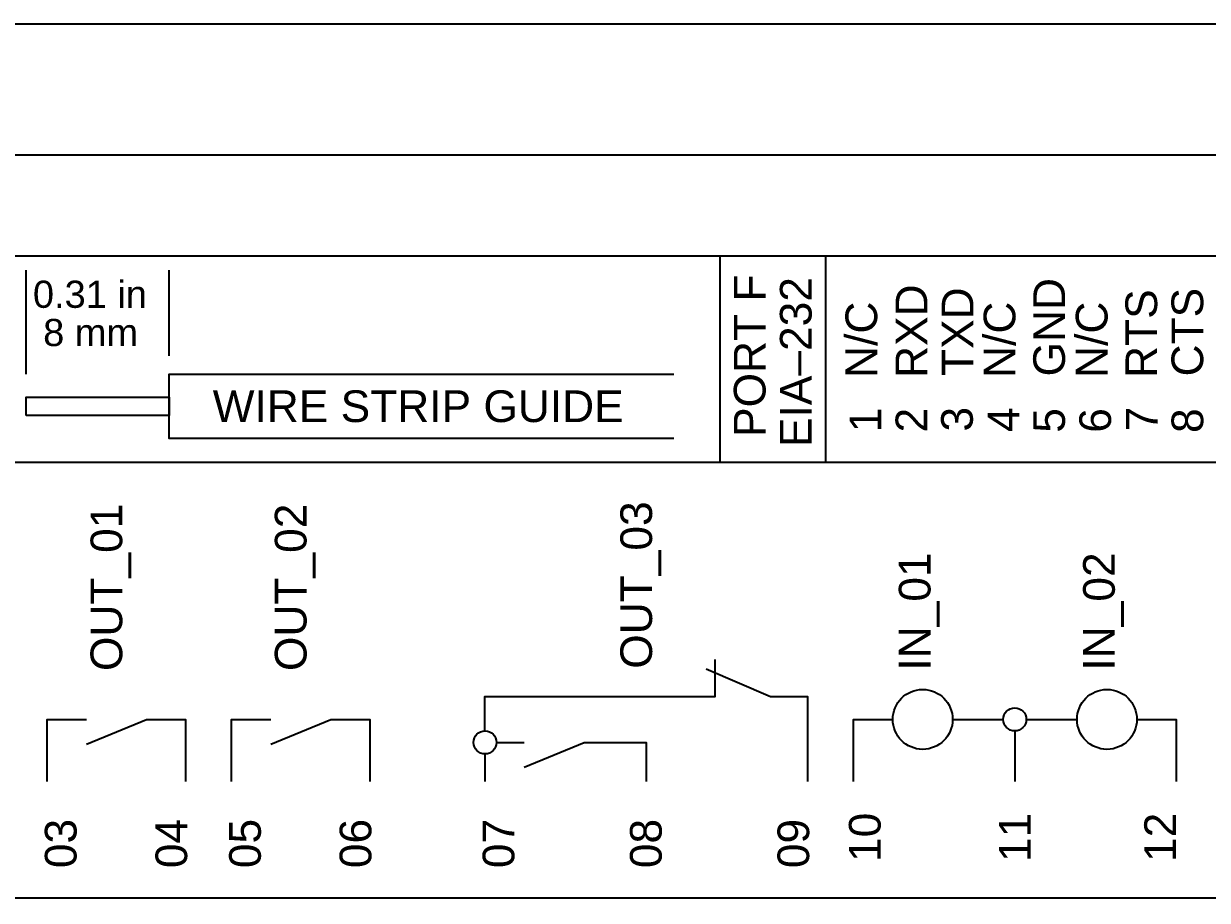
# Model space of a CAD drawing. Extents: x 0.3 to 23.7, y 0.2 to 17.8.
# Drawn here: x 10.647 to 13.217, y 6.95 to 8.852 of the extents above; entities that cross this region are included whole.
import ezdxf

# ---------------------------------------------------------------- set-up
doc = ezdxf.new("R2010")
doc.units = 0
doc.header["$MEASUREMENT"] = 0
doc.layers.add('6_00_____DWG', color=7, linetype='CONTINUOUS')
doc.styles.add('ARIAL', font='arial.ttf')

msp = doc.modelspace()

# ---------------------------------------------------------------- linework, layer by layer
at = {"layer": '6_00_____DWG'}
msp.add_lwpolyline([(9.3515, 8.8524), (14.4705, 8.8524), (14.4705, 1.569), (9.3515, 1.569)], close=True, dxfattribs=at)
for points in [[(14.4705, 8.567), (9.3515, 8.567)], [(12.1587, 8.3481), (12.1587, 7.8998)], [(12.3887, 7.8998), (12.3887, 8.3481)], [(10.6529, 8.0918), (10.6529, 8.3173)], [(10.9629, 8.1318), (10.9629, 8.3173)], [(12.0587, 7.9518), (10.9629, 7.9518), (10.9629, 8.0918), (12.0587, 8.0918)], [(10.6529, 8.0018), (10.6529, 8.0418), (10.9629, 8.0418), (10.9629, 8.0018), (10.6529, 8.0018)], [(13.3887, 7.8998), (9.5187, 7.8998)], [(11.6486, 7.3175), (11.6486, 7.3925), (12.1486, 7.3925), (12.1486, 7.3925), (12.1486, 7.4724)], [(12.1286, 7.4525), (12.2686, 7.3925), (12.3487, 7.3925), (12.3487, 7.2075)], [(10.6986, 7.2075), (10.6986, 7.3425), (10.7837, 7.3425)], [(10.7837, 7.2888), (10.9137, 7.3425), (10.9987, 7.3425), (10.9987, 7.2075)], [(11.0986, 7.2075), (11.0986, 7.3425), (11.1837, 7.3425)], [(11.1837, 7.2888), (11.3137, 7.3425), (11.3987, 7.3425), (11.3987, 7.2075)], [(12.4487, 7.2075), (12.4487, 7.3425), (12.5337, 7.3425)], [(12.6637, 7.3425), (12.7736, 7.3425)], [(12.8236, 7.3425), (12.9337, 7.3425)], [(13.0637, 7.3425), (13.1487, 7.3425), (13.1487, 7.2075)], [(12.7986, 7.3175), (12.7986, 7.2075)], [(11.6737, 7.2925), (11.7337, 7.2925)], [(11.7338, 7.2388), (11.8637, 7.2925), (11.9986, 7.2925), (11.9986, 7.2075)], [(11.6487, 7.2075), (11.6487, 7.2675)], [(13.3887, 6.9548), (9.5187, 6.9548)]]:
    msp.add_lwpolyline(points, dxfattribs=at)
msp.add_lwpolyline([(13.3087, 8.3481), (9.5987, 8.3481, 0.414213), (9.5187, 8.2681), (9.5187, 2.1031, 0.414212), (9.5987, 2.0231), (13.3087, 2.0231, 0.414211), (13.3887, 2.1031), (13.3887, 8.2681, 0.414219)], format="xyb", close=True, dxfattribs=at)
for centre, radius in [((12.5987, 7.3425), 0.065), ((12.9987, 7.3425), 0.065), ((12.7986, 7.3425), 0.025), ((11.6487, 7.2925), 0.025)]:
    msp.add_circle(centre, radius, dxfattribs=at)

# ---------------------------------------------------------------- texts
at = {"layer": '6_00_____DWG', "style": 'ARIAL'}
for s, height, p in [('PORT F', 0.06883, (12.2576, 7.9555)), ('EIA–232', 0.06883, (12.3576, 7.9336)), ('RXD', 0.06883, (12.6087, 8.0836)), ('TXD', 0.06883, (12.7087, 8.0878)), ('GND', 0.06883, (12.9076, 8.0868)), ('CTS', 0.06883, (13.2076, 8.0868)), ('RTS', 0.06883, (13.1076, 8.0836)), ('N/C', 0.06883, (12.4999, 8.0836)), ('N/C', 0.06883, (12.7999, 8.0836)), ('N/C', 0.06883, (12.9999, 8.0836)), ('3', 0.0688, (12.7075, 7.9672)), ('4', 0.0688, (12.8086, 7.9659)), ('7', 0.0688, (13.1086, 7.9675)), ('1', 0.0688, (12.5087, 7.9656)), ('2', 0.0688, (12.6086, 7.9652)), ('5', 0.0688, (12.9075, 7.9646)), ('6', 0.0688, (13.0075, 7.9646)), ('8', 0.0688, (13.2076, 7.9641)), ('OUT_03', 0.06883, (12.0113, 7.4524)), ('OUT_01', 0.06883, (10.8613, 7.4474)), ('OUT_02', 0.06883, (11.2613, 7.4474)), ('IN_01', 0.06883, (12.6157, 7.4484)), ('IN_02', 0.06883, (13.0157, 7.4484)), ('03', 0.06883, (10.7621, 7.0196)), ('04', 0.06883, (11.0022, 7.0196)), ('05', 0.06883, (11.1621, 7.0196)), ('06', 0.06883, (11.402, 7.0196)), ('07', 0.06883, (11.7124, 7.0196)), ('08', 0.06883, (12.0322, 7.0196)), ('09', 0.06883, (12.3523, 7.0196)), ('10', 0.06883, (12.5074, 7.033)), ('11', 0.06883, (12.8333, 7.033)), ('12', 0.06883, (13.1485, 7.033))]:
    msp.add_text(s, height=height, rotation=90, dxfattribs=at).set_placement(p)
for s, height, p in [('0.31 in', 0.059, (10.6674, 8.2357)), ('8 mm', 0.059, (10.6896, 8.1527)), ('WIRE STRIP GUIDE', 0.068833, (11.0576, 7.9878))]:
    msp.add_text(s, height=height, dxfattribs=at).set_placement(p)

doc.saveas('drawing.dxf')
